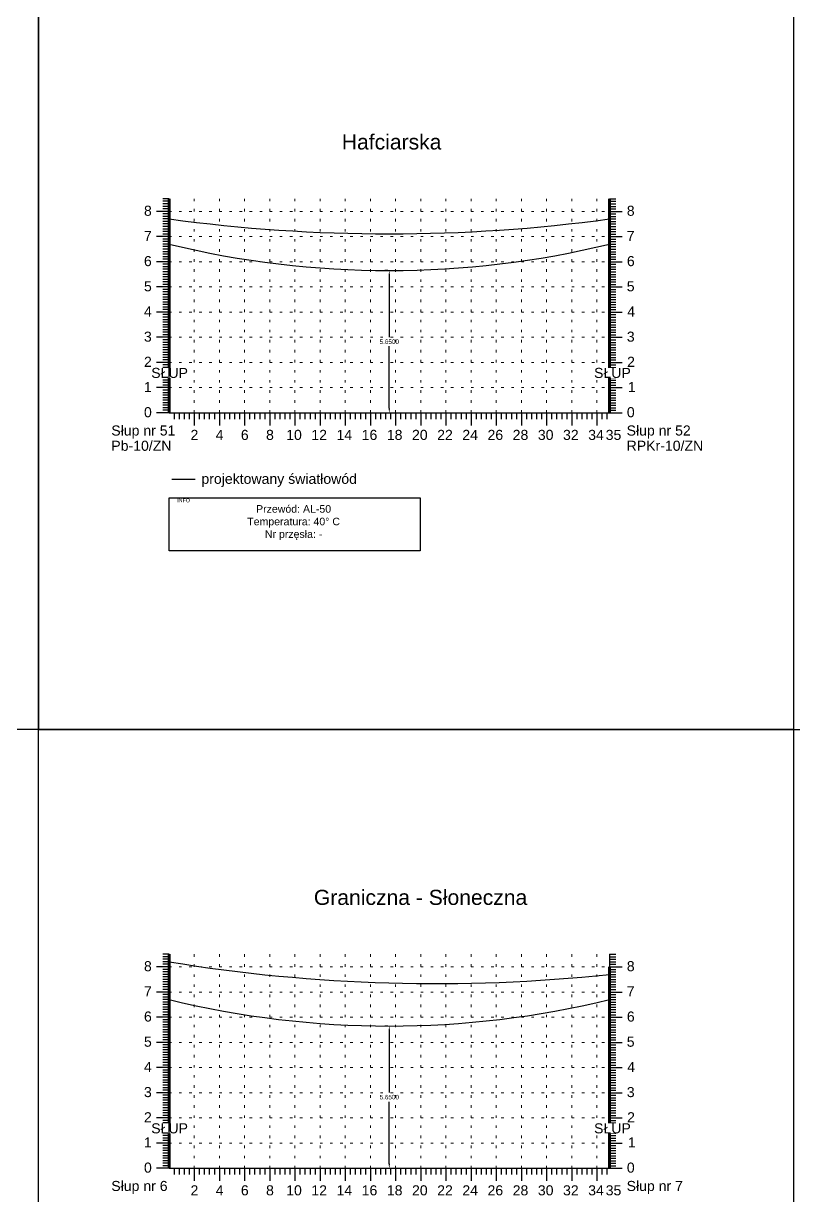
# Model space of a CAD drawing. Header units: metres. Extents: x -155 to 1812, y 681 to 886.
# Drawn here: x 713.94 to 744.54, y 722.02 to 768.57 of the extents above; entities that cross this region are included whole.
import ezdxf

# ---------------------------------------------------------------- set-up
doc = ezdxf.new("R2010")
doc.units = ezdxf.units.M
doc.header["$MEASUREMENT"] = 0
doc.linetypes.add('ACAD_ISO07W100', pattern=[3, 0, -3])
doc.layers.add('ramka', color=7, linetype='Continuous', plot=False)
doc.styles.get("Standard").update_dxf_attribs({"font": 'arial.ttf'})
doc.dimstyles.get("Standard").update_dxf_attribs({"dimtxt": 0.18, "dimasz": 0.18, "dimexe": 0.18, "dimexo": 0.0625, "dimgap": 0.09, "dimtad": 0, "dimtih": 1, "dimtoh": 1, "dimdec": 4, "dimzin": 0, "dimdsep": 46, "dimtxsty": 'Standard', "dimcen": 0.09, "dimadec": 0, "dimazin": 0, "dimtfac": 1, "dimtdec": 4, "dimtofl": 0, "dimtmove": 0, "dimatfit": 3, "dimfxl": 1, "dimtolj": 1, "dimtzin": 0, "dimarcsym": 0})

# ---------------------------------------------------------------- blocks, each defined once
blk = doc.blocks.new('*D338')
at = {"color": 0, "lineweight": -2}
for p, q in [((728.417, 758.751), (728.299, 758.751)), ((728.479, 758.571), (728.479, 756.108)), ((728.479, 753.281), (728.479, 755.744)), ((722.392, 753.101), (728.659, 753.101))]:
    blk.add_line(p, q, dxfattribs=at)
at = {"color": 0}
for points in [[(728.509, 758.571), (728.449, 758.571), (728.479, 758.751)], [(728.449, 753.281), (728.509, 753.281), (728.479, 753.101)]]:
    blk.add_solid(points, dxfattribs=at)
at = {"layer": 'Defpoints', "color": 0}
for p in [(728.479, 758.751), (722.329, 753.101), (728.479, 753.101)]:
    blk.add_point(p, dxfattribs=at)
at = {"color": 0, "lineweight": 25, "insert": (728.479, 755.926), "char_height": 0.18, "attachment_point": 5}
blk.add_mtext('\\A1;5.6500', dxfattribs=at)
blk = doc.blocks.new('*D281')
at = {"color": 0, "lineweight": -2}
for p, q in [((728.417, 728.751), (728.299, 728.751)), ((728.479, 728.571), (728.479, 726.108)), ((728.479, 723.281), (728.479, 725.744)), ((722.392, 723.101), (728.659, 723.101))]:
    blk.add_line(p, q, dxfattribs=at)
at = {"color": 0}
for points in [[(728.509, 728.571), (728.449, 728.571), (728.479, 728.751)], [(728.449, 723.281), (728.509, 723.281), (728.479, 723.101)]]:
    blk.add_solid(points, dxfattribs=at)
at = {"layer": 'Defpoints', "color": 0}
for p in [(728.479, 728.751), (722.329, 723.101), (728.479, 723.101)]:
    blk.add_point(p, dxfattribs=at)
at = {"color": 0, "lineweight": 25, "insert": (728.479, 725.926), "char_height": 0.18, "attachment_point": 5}
blk.add_mtext('\\A1;5.6500', dxfattribs=at)

msp = doc.modelspace()

# ---------------------------------------------------------------- linework, layer by layer
for p, q in [((719.72914, 761.6012), (719.47914, 761.6012)), ((719.72914, 761.6012), (719.72914, 753.1012)), ((737.22914, 761.6012), (737.22914, 753.1012)), ((737.22914, 761.6012), (737.47914, 761.6012)), ((719.72914, 761.1012), (719.22914, 761.1012)), ((719.72914, 761.1012), (719.22914, 761.1012)), ((719.72914, 761.5012), (719.47914, 761.5012)), ((719.72914, 761.4012), (719.47914, 761.4012)), ((719.72914, 761.3012), (719.47914, 761.3012)), ((719.72914, 761.2012), (719.47914, 761.2012)), ((737.22914, 761.5012), (737.47914, 761.5012)), ((737.22914, 761.4012), (737.47914, 761.4012)), ((737.22914, 761.3012), (737.47914, 761.3012)), ((737.22914, 761.2012), (737.47914, 761.2012)), ((737.22914, 761.1012), (737.72914, 761.1012)), ((737.22914, 761.1012), (737.72914, 761.1012)), ((719.72914, 761.0012), (719.47914, 761.0012)), ((719.72914, 760.9012), (719.47914, 760.9012)), ((719.72914, 760.8012), (719.47914, 760.8012)), ((719.72914, 760.7012), (719.47914, 760.7012)), ((719.72914, 760.6012), (719.47914, 760.6012)), ((737.22914, 761.0012), (737.47914, 761.0012)), ((737.22914, 760.9012), (737.47914, 760.9012)), ((737.22914, 760.8012), (737.47914, 760.8012)), ((737.22914, 760.7012), (737.47914, 760.7012)), ((737.22914, 760.6012), (737.47914, 760.6012)), ((719.72914, 760.5012), (719.47914, 760.5012)), ((719.72914, 760.4012), (719.47914, 760.4012)), ((719.72914, 760.3012), (719.47914, 760.3012)), ((719.72914, 760.2012), (719.47914, 760.2012)), ((737.22914, 760.5012), (737.47914, 760.5012)), ((737.22914, 760.4012), (737.47914, 760.4012)), ((737.22914, 760.3012), (737.47914, 760.3012)), ((737.22914, 760.2012), (737.47914, 760.2012)), ((719.72914, 760.1012), (719.22914, 760.1012)), ((719.72914, 760.1012), (719.22914, 760.1012)), ((719.72914, 760.0012), (719.47914, 760.0012)), ((719.72914, 759.9012), (719.47914, 759.9012)), ((719.72914, 759.8012), (719.47914, 759.8012)), ((719.72914, 759.7012), (719.47914, 759.7012)), ((737.22914, 760.1012), (737.72914, 760.1012)), ((737.22914, 760.1012), (737.72914, 760.1012)), ((737.22914, 760.0012), (737.47914, 760.0012)), ((737.22914, 759.9012), (737.47914, 759.9012)), ((737.22914, 759.8012), (737.47914, 759.8012)), ((737.22914, 759.7012), (737.47914, 759.7012)), ((719.72914, 759.6012), (719.47914, 759.6012)), ((719.72914, 759.5012), (719.47914, 759.5012)), ((719.72914, 759.4012), (719.47914, 759.4012)), ((719.72914, 759.3012), (719.47914, 759.3012)), ((719.72914, 759.2012), (719.47914, 759.2012)), ((737.22914, 759.6012), (737.47914, 759.6012)), ((737.22914, 759.5012), (737.47914, 759.5012)), ((737.22914, 759.4012), (737.47914, 759.4012)), ((737.22914, 759.3012), (737.47914, 759.3012)), ((737.22914, 759.2012), (737.47914, 759.2012)), ((719.72914, 759.1012), (719.22914, 759.1012)), ((719.72914, 759.1012), (719.22914, 759.1012)), ((719.72914, 759.0012), (719.47914, 759.0012)), ((719.72914, 758.9012), (719.47914, 758.9012)), ((719.72914, 758.8012), (719.47914, 758.8012)), ((737.22914, 759.1012), (737.72914, 759.1012)), ((737.22914, 759.1012), (737.72914, 759.1012)), ((737.22914, 759.0012), (737.47914, 759.0012)), ((737.22914, 758.9012), (737.47914, 758.9012)), ((737.22914, 758.8012), (737.47914, 758.8012)), ((719.72914, 758.7012), (719.47914, 758.7012)), ((719.72914, 758.6012), (719.47914, 758.6012)), ((719.72914, 758.5012), (719.47914, 758.5012)), ((719.72914, 758.4012), (719.47914, 758.4012)), ((719.72914, 758.3012), (719.47914, 758.3012)), ((737.22914, 758.7012), (737.47914, 758.7012)), ((737.22914, 758.6012), (737.47914, 758.6012)), ((737.22914, 758.5012), (737.47914, 758.5012)), ((737.22914, 758.4012), (737.47914, 758.4012)), ((737.22914, 758.3012), (737.47914, 758.3012)), ((719.72914, 758.1012), (719.22914, 758.1012)), ((719.72914, 758.1012), (719.22914, 758.1012)), ((719.72914, 758.2012), (719.47914, 758.2012)), ((719.72914, 758.0012), (719.47914, 758.0012)), ((719.72914, 757.9012), (719.47914, 757.9012)), ((719.72914, 757.8012), (719.47914, 757.8012)), ((737.22914, 758.2012), (737.47914, 758.2012)), ((737.22914, 758.1012), (737.72914, 758.1012)), ((737.22914, 758.1012), (737.72914, 758.1012)), ((737.22914, 758.0012), (737.47914, 758.0012)), ((737.22914, 757.9012), (737.47914, 757.9012)), ((737.22914, 757.8012), (737.47914, 757.8012)), ((719.72914, 757.7012), (719.47914, 757.7012)), ((719.72914, 757.6012), (719.47914, 757.6012)), ((719.72914, 757.5012), (719.47914, 757.5012)), ((719.72914, 757.4012), (719.47914, 757.4012)), ((737.22914, 757.7012), (737.47914, 757.7012)), ((737.22914, 757.6012), (737.47914, 757.6012)), ((737.22914, 757.5012), (737.47914, 757.5012)), ((737.22914, 757.4012), (737.47914, 757.4012)), ((719.72914, 757.1012), (719.22914, 757.1012)), ((719.72914, 757.1012), (719.22914, 757.1012)), ((719.72914, 757.3012), (719.47914, 757.3012)), ((719.72914, 757.2012), (719.47914, 757.2012)), ((719.72914, 757.0012), (719.47914, 757.0012)), ((719.72914, 756.9012), (719.47914, 756.9012)), ((737.22914, 757.3012), (737.47914, 757.3012)), ((737.22914, 757.2012), (737.47914, 757.2012)), ((737.22914, 757.1012), (737.72914, 757.1012)), ((737.22914, 757.1012), (737.72914, 757.1012)), ((737.22914, 757.0012), (737.47914, 757.0012)), ((737.22914, 756.9012), (737.47914, 756.9012)), ((719.72914, 756.8012), (719.47914, 756.8012)), ((719.72914, 756.7012), (719.47914, 756.7012)), ((719.72914, 756.6012), (719.47914, 756.6012)), ((719.72914, 756.5012), (719.47914, 756.5012)), ((719.72914, 756.4012), (719.47914, 756.4012)), ((737.22914, 756.8012), (737.47914, 756.8012)), ((737.22914, 756.7012), (737.47914, 756.7012)), ((737.22914, 756.6012), (737.47914, 756.6012)), ((737.22914, 756.5012), (737.47914, 756.5012)), ((737.22914, 756.4012), (737.47914, 756.4012)), ((719.72914, 756.1012), (719.22914, 756.1012)), ((719.72914, 756.1012), (719.22914, 756.1012)), ((719.72914, 756.3012), (719.47914, 756.3012)), ((719.72914, 756.2012), (719.47914, 756.2012)), ((719.72914, 756.0012), (719.47914, 756.0012)), ((737.22914, 756.3012), (737.47914, 756.3012)), ((737.22914, 756.2012), (737.47914, 756.2012)), ((737.22914, 756.1012), (737.72914, 756.1012)), ((737.22914, 756.1012), (737.72914, 756.1012)), ((737.22914, 756.0012), (737.47914, 756.0012)), ((719.72914, 755.9012), (719.47914, 755.9012)), ((719.72914, 755.8012), (719.47914, 755.8012)), ((719.72914, 755.7012), (719.47914, 755.7012)), ((719.72914, 755.6012), (719.47914, 755.6012)), ((719.72914, 755.5012), (719.47914, 755.5012)), ((737.22914, 755.9012), (737.47914, 755.9012)), ((737.22914, 755.8012), (737.47914, 755.8012)), ((737.22914, 755.7012), (737.47914, 755.7012)), ((737.22914, 755.6012), (737.47914, 755.6012)), ((737.22914, 755.5012), (737.47914, 755.5012)), ((719.72914, 755.1012), (719.22914, 755.1012)), ((719.72914, 755.1012), (719.22914, 755.1012)), ((719.72914, 755.4012), (719.47914, 755.4012)), ((719.72914, 755.3012), (719.47914, 755.3012)), ((719.72914, 755.2012), (719.47914, 755.2012)), ((719.72914, 755.0012), (719.47914, 755.0012)), ((737.22914, 755.4012), (737.47914, 755.4012)), ((737.22914, 755.3012), (737.47914, 755.3012)), ((737.22914, 755.2012), (737.47914, 755.2012)), ((737.22914, 755.1012), (737.72914, 755.1012)), ((737.22914, 755.1012), (737.72914, 755.1012)), ((737.22914, 755.0012), (737.47914, 755.0012)), ((719.72914, 754.9012), (719.47914, 754.9012)), ((719.72914, 754.8012), (719.47914, 754.8012)), ((719.72914, 754.7012), (719.47914, 754.7012)), ((719.72914, 754.6012), (719.47914, 754.6012)), ((737.22914, 754.9012), (737.47914, 754.9012)), ((737.22914, 754.8012), (737.47914, 754.8012)), ((737.22914, 754.7012), (737.47914, 754.7012)), ((737.22914, 754.6012), (737.47914, 754.6012)), ((719.72914, 754.1012), (719.22914, 754.1012)), ((719.72914, 754.1012), (719.22914, 754.1012)), ((719.72914, 754.5012), (719.47914, 754.5012)), ((719.72914, 754.4012), (719.47914, 754.4012)), ((719.72914, 754.3012), (719.47914, 754.3012)), ((719.72914, 754.2012), (719.47914, 754.2012)), ((737.22914, 754.5012), (737.47914, 754.5012)), ((737.22914, 754.4012), (737.47914, 754.4012)), ((737.22914, 754.3012), (737.47914, 754.3012)), ((737.22914, 754.2012), (737.47914, 754.2012)), ((737.22914, 754.1012), (737.72914, 754.1012)), ((737.22914, 754.1012), (737.72914, 754.1012)), ((719.72914, 754.0012), (719.47914, 754.0012)), ((719.72914, 753.9012), (719.47914, 753.9012)), ((719.72914, 753.8012), (719.47914, 753.8012)), ((719.72914, 753.7012), (719.47914, 753.7012)), ((737.22914, 754.0012), (737.47914, 754.0012)), ((737.22914, 753.9012), (737.47914, 753.9012)), ((737.22914, 753.8012), (737.47914, 753.8012)), ((737.22914, 753.7012), (737.47914, 753.7012)), ((719.72914, 753.6012), (719.47914, 753.6012)), ((719.72914, 753.5012), (719.47914, 753.5012)), ((719.72914, 753.4012), (719.47914, 753.4012)), ((719.72914, 753.3012), (719.47914, 753.3012)), ((719.72914, 753.2012), (719.47914, 753.2012)), ((737.22914, 753.6012), (737.47914, 753.6012)), ((737.22914, 753.5012), (737.47914, 753.5012)), ((737.22914, 753.4012), (737.47914, 753.4012)), ((737.22914, 753.3012), (737.47914, 753.3012)), ((737.22914, 753.2012), (737.47914, 753.2012)), ((719.72914, 753.1012), (719.22914, 753.1012)), ((719.72914, 753.1012), (719.47914, 753.1012)), ((719.72914, 753.1012), (737.72914, 753.1012)), ((719.92914, 753.1012), (719.92914, 752.8512)), ((720.12914, 753.1012), (720.12914, 752.8512)), ((720.32914, 753.1012), (720.32914, 752.8512)), ((720.52914, 753.1012), (720.52914, 752.8512)), ((720.72914, 753.1012), (720.72914, 752.6012)), ((720.92914, 753.1012), (720.92914, 752.8512)), ((721.12914, 753.1012), (721.12914, 752.8512)), ((721.32914, 753.1012), (721.32914, 752.8512)), ((721.52914, 753.1012), (721.52914, 752.8512)), ((721.72914, 753.1012), (721.72914, 752.6012)), ((721.92914, 753.1012), (721.92914, 752.8512)), ((722.12914, 753.1012), (722.12914, 752.8512)), ((722.32914, 753.1012), (722.32914, 752.8512)), ((722.52914, 753.1012), (722.52914, 752.8512)), ((722.72914, 753.1012), (722.72914, 752.6012)), ((722.92914, 753.1012), (722.92914, 752.8512)), ((723.12914, 753.1012), (723.12914, 752.8512)), ((723.32914, 753.1012), (723.32914, 752.8512)), ((723.52914, 753.1012), (723.52914, 752.8512)), ((723.72914, 753.1012), (723.72914, 752.6012)), ((723.92914, 753.1012), (723.92914, 752.8512)), ((724.12914, 753.1012), (724.12914, 752.8512)), ((724.32914, 753.1012), (724.32914, 752.8512)), ((724.52914, 753.1012), (724.52914, 752.8512)), ((724.72914, 753.1012), (724.72914, 752.6012)), ((724.92914, 753.1012), (724.92914, 752.8512)), ((725.12914, 753.1012), (725.12914, 752.8512)), ((725.32914, 753.1012), (725.32914, 752.8512)), ((725.52914, 753.1012), (725.52914, 752.8512)), ((725.72914, 753.1012), (725.72914, 752.6012)), ((725.92914, 753.1012), (725.92914, 752.8512)), ((726.12914, 753.1012), (726.12914, 752.8512)), ((726.32914, 753.1012), (726.32914, 752.8512)), ((726.52914, 753.1012), (726.52914, 752.8512)), ((726.72914, 753.1012), (726.72914, 752.6012)), ((726.92914, 753.1012), (726.92914, 752.8512)), ((727.12914, 753.1012), (727.12914, 752.8512)), ((727.32914, 753.1012), (727.32914, 752.8512)), ((727.52914, 753.1012), (727.52914, 752.8512)), ((727.72914, 753.1012), (727.72914, 752.6012)), ((727.92914, 753.1012), (727.92914, 752.8512)), ((728.12914, 753.1012), (728.12914, 752.8512)), ((728.32914, 753.1012), (728.32914, 752.8512)), ((728.52914, 753.1012), (728.52914, 752.8512)), ((728.72914, 753.1012), (728.72914, 752.6012)), ((728.92914, 753.1012), (728.92914, 752.8512)), ((729.12914, 753.1012), (729.12914, 752.8512)), ((729.32914, 753.1012), (729.32914, 752.8512)), ((729.52914, 753.1012), (729.52914, 752.8512)), ((729.72914, 753.1012), (729.72914, 752.6012)), ((729.92914, 753.1012), (729.92914, 752.8512)), ((730.12914, 753.1012), (730.12914, 752.8512)), ((730.32914, 753.1012), (730.32914, 752.8512)), ((730.52914, 753.1012), (730.52914, 752.8512)), ((730.72914, 753.1012), (730.72914, 752.6012)), ((730.92914, 753.1012), (730.92914, 752.8512)), ((731.12914, 753.1012), (731.12914, 752.8512)), ((731.32914, 753.1012), (731.32914, 752.8512)), ((731.52914, 753.1012), (731.52914, 752.8512)), ((731.72914, 753.1012), (731.72914, 752.6012)), ((731.92914, 753.1012), (731.92914, 752.8512)), ((732.12914, 753.1012), (732.12914, 752.8512)), ((732.32914, 753.1012), (732.32914, 752.8512)), ((732.52914, 753.1012), (732.52914, 752.8512)), ((732.72914, 753.1012), (732.72914, 752.6012)), ((732.92914, 753.1012), (732.92914, 752.8512)), ((733.12914, 753.1012), (733.12914, 752.8512)), ((733.32914, 753.1012), (733.32914, 752.8512)), ((733.52914, 753.1012), (733.52914, 752.8512)), ((733.72914, 753.1012), (733.72914, 752.6012)), ((733.92914, 753.1012), (733.92914, 752.8512)), ((734.12914, 753.1012), (734.12914, 752.8512)), ((734.32914, 753.1012), (734.32914, 752.8512)), ((734.52914, 753.1012), (734.52914, 752.8512)), ((734.72914, 753.1012), (734.72914, 752.6012)), ((734.92914, 753.1012), (734.92914, 752.8512)), ((735.12914, 753.1012), (735.12914, 752.8512)), ((735.32914, 753.1012), (735.32914, 752.8512)), ((735.52914, 753.1012), (735.52914, 752.8512)), ((735.72914, 753.1012), (735.72914, 752.6012)), ((735.92914, 753.1012), (735.92914, 752.8512)), ((736.12914, 753.1012), (736.12914, 752.8512)), ((736.32914, 753.1012), (736.32914, 752.8512)), ((736.52914, 753.1012), (736.52914, 752.8512)), ((736.72914, 753.1012), (736.72914, 752.6012)), ((736.92914, 753.1012), (736.92914, 752.8512)), ((737.12914, 753.1012), (737.12914, 752.8512)), ((737.22914, 753.1012), (737.72914, 753.1012)), ((737.22914, 753.1012), (737.47914, 753.1012)), ((719.72914, 731.6012), (719.47914, 731.6012)), ((719.72914, 731.5012), (719.47914, 731.5012)), ((719.72914, 731.4012), (719.47914, 731.4012)), ((719.72914, 731.3012), (719.47914, 731.3012)), ((719.72914, 731.6012), (719.72914, 723.1012)), ((737.22914, 731.6012), (737.22914, 723.1012)), ((737.22914, 731.6012), (737.47914, 731.6012)), ((737.22914, 731.5012), (737.47914, 731.5012)), ((737.22914, 731.4012), (737.47914, 731.4012)), ((737.22914, 731.3012), (737.47914, 731.3012)), ((719.72914, 731.1012), (719.22914, 731.1012)), ((719.72914, 731.1012), (719.22914, 731.1012)), ((719.72914, 731.2012), (719.47914, 731.2012)), ((719.72914, 731.0012), (719.47914, 731.0012)), ((719.72914, 730.9012), (719.47914, 730.9012)), ((719.72914, 730.8012), (719.47914, 730.8012)), ((737.22914, 731.2012), (737.47914, 731.2012)), ((737.22914, 731.1012), (737.72914, 731.1012)), ((737.22914, 731.1012), (737.72914, 731.1012)), ((737.22914, 731.0012), (737.47914, 731.0012)), ((737.22914, 730.9012), (737.47914, 730.9012)), ((737.22914, 730.8012), (737.47914, 730.8012)), ((719.72914, 730.7012), (719.47914, 730.7012)), ((719.72914, 730.6012), (719.47914, 730.6012)), ((719.72914, 730.5012), (719.47914, 730.5012)), ((719.72914, 730.4012), (719.47914, 730.4012)), ((737.22914, 730.7012), (737.47914, 730.7012)), ((737.22914, 730.6012), (737.47914, 730.6012)), ((737.22914, 730.5012), (737.47914, 730.5012)), ((737.22914, 730.4012), (737.47914, 730.4012)), ((719.72914, 730.1012), (719.22914, 730.1012)), ((719.72914, 730.1012), (719.22914, 730.1012)), ((719.72914, 730.3012), (719.47914, 730.3012)), ((719.72914, 730.2012), (719.47914, 730.2012)), ((719.72914, 730.0012), (719.47914, 730.0012)), ((719.72914, 729.9012), (719.47914, 729.9012)), ((737.22914, 730.3012), (737.47914, 730.3012)), ((737.22914, 730.2012), (737.47914, 730.2012)), ((737.22914, 730.1012), (737.72914, 730.1012)), ((737.22914, 730.1012), (737.72914, 730.1012)), ((737.22914, 730.0012), (737.47914, 730.0012)), ((737.22914, 729.9012), (737.47914, 729.9012)), ((719.72914, 729.8012), (719.47914, 729.8012)), ((719.72914, 729.7012), (719.47914, 729.7012)), ((719.72914, 729.6012), (719.47914, 729.6012)), ((719.72914, 729.5012), (719.47914, 729.5012)), ((719.72914, 729.4012), (719.47914, 729.4012)), ((737.22914, 729.8012), (737.47914, 729.8012)), ((737.22914, 729.7012), (737.47914, 729.7012)), ((737.22914, 729.6012), (737.47914, 729.6012)), ((737.22914, 729.5012), (737.47914, 729.5012)), ((737.22914, 729.4012), (737.47914, 729.4012)), ((719.72914, 729.1012), (719.22914, 729.1012)), ((719.72914, 729.1012), (719.22914, 729.1012)), ((719.72914, 729.3012), (719.47914, 729.3012)), ((719.72914, 729.2012), (719.47914, 729.2012)), ((719.72914, 729.0012), (719.47914, 729.0012)), ((737.22914, 729.3012), (737.47914, 729.3012)), ((737.22914, 729.2012), (737.47914, 729.2012)), ((737.22914, 729.1012), (737.72914, 729.1012)), ((737.22914, 729.1012), (737.72914, 729.1012)), ((737.22914, 729.0012), (737.47914, 729.0012)), ((719.72914, 728.9012), (719.47914, 728.9012)), ((719.72914, 728.8012), (719.47914, 728.8012)), ((719.72914, 728.7012), (719.47914, 728.7012)), ((719.72914, 728.6012), (719.47914, 728.6012)), ((719.72914, 728.5012), (719.47914, 728.5012)), ((737.22914, 728.9012), (737.47914, 728.9012)), ((737.22914, 728.8012), (737.47914, 728.8012)), ((737.22914, 728.7012), (737.47914, 728.7012)), ((737.22914, 728.6012), (737.47914, 728.6012)), ((737.22914, 728.5012), (737.47914, 728.5012)), ((719.72914, 728.1012), (719.22914, 728.1012)), ((719.72914, 728.1012), (719.22914, 728.1012)), ((719.72914, 728.4012), (719.47914, 728.4012)), ((719.72914, 728.3012), (719.47914, 728.3012)), ((719.72914, 728.2012), (719.47914, 728.2012)), ((737.22914, 728.4012), (737.47914, 728.4012)), ((737.22914, 728.3012), (737.47914, 728.3012)), ((737.22914, 728.2012), (737.47914, 728.2012)), ((737.22914, 728.1012), (737.72914, 728.1012)), ((737.22914, 728.1012), (737.72914, 728.1012)), ((719.72914, 728.0012), (719.47914, 728.0012)), ((719.72914, 727.9012), (719.47914, 727.9012)), ((719.72914, 727.8012), (719.47914, 727.8012)), ((719.72914, 727.7012), (719.47914, 727.7012)), ((719.72914, 727.6012), (719.47914, 727.6012)), ((737.22914, 728.0012), (737.47914, 728.0012)), ((737.22914, 727.9012), (737.47914, 727.9012)), ((737.22914, 727.8012), (737.47914, 727.8012)), ((737.22914, 727.7012), (737.47914, 727.7012)), ((737.22914, 727.6012), (737.47914, 727.6012)), ((719.72914, 727.1012), (719.22914, 727.1012)), ((719.72914, 727.1012), (719.22914, 727.1012)), ((719.72914, 727.5012), (719.47914, 727.5012)), ((719.72914, 727.4012), (719.47914, 727.4012)), ((719.72914, 727.3012), (719.47914, 727.3012)), ((719.72914, 727.2012), (719.47914, 727.2012)), ((737.22914, 727.5012), (737.47914, 727.5012)), ((737.22914, 727.4012), (737.47914, 727.4012)), ((737.22914, 727.3012), (737.47914, 727.3012)), ((737.22914, 727.2012), (737.47914, 727.2012)), ((737.22914, 727.1012), (737.72914, 727.1012)), ((737.22914, 727.1012), (737.72914, 727.1012)), ((719.72914, 727.0012), (719.47914, 727.0012)), ((719.72914, 726.9012), (719.47914, 726.9012)), ((719.72914, 726.8012), (719.47914, 726.8012)), ((719.72914, 726.7012), (719.47914, 726.7012)), ((737.22914, 727.0012), (737.47914, 727.0012)), ((737.22914, 726.9012), (737.47914, 726.9012)), ((737.22914, 726.8012), (737.47914, 726.8012)), ((737.22914, 726.7012), (737.47914, 726.7012)), ((719.72914, 726.6012), (719.47914, 726.6012)), ((719.72914, 726.5012), (719.47914, 726.5012)), ((719.72914, 726.4012), (719.47914, 726.4012)), ((719.72914, 726.3012), (719.47914, 726.3012)), ((719.72914, 726.2012), (719.47914, 726.2012)), ((737.22914, 726.6012), (737.47914, 726.6012)), ((737.22914, 726.5012), (737.47914, 726.5012)), ((737.22914, 726.4012), (737.47914, 726.4012)), ((737.22914, 726.3012), (737.47914, 726.3012)), ((737.22914, 726.2012), (737.47914, 726.2012)), ((719.72914, 726.1012), (719.22914, 726.1012)), ((719.72914, 726.1012), (719.22914, 726.1012)), ((719.72914, 726.0012), (719.47914, 726.0012)), ((719.72914, 725.9012), (719.47914, 725.9012)), ((719.72914, 725.8012), (719.47914, 725.8012)), ((719.72914, 725.7012), (719.47914, 725.7012)), ((737.22914, 726.1012), (737.72914, 726.1012)), ((737.22914, 726.1012), (737.72914, 726.1012)), ((737.22914, 726.0012), (737.47914, 726.0012)), ((737.22914, 725.9012), (737.47914, 725.9012)), ((737.22914, 725.8012), (737.47914, 725.8012)), ((737.22914, 725.7012), (737.47914, 725.7012)), ((719.72914, 725.6012), (719.47914, 725.6012)), ((719.72914, 725.5012), (719.47914, 725.5012)), ((719.72914, 725.4012), (719.47914, 725.4012)), ((719.72914, 725.3012), (719.47914, 725.3012)), ((737.22914, 725.6012), (737.47914, 725.6012)), ((737.22914, 725.5012), (737.47914, 725.5012)), ((737.22914, 725.4012), (737.47914, 725.4012)), ((737.22914, 725.3012), (737.47914, 725.3012)), ((719.72914, 725.1012), (719.22914, 725.1012)), ((719.72914, 725.1012), (719.22914, 725.1012)), ((719.72914, 725.2012), (719.47914, 725.2012)), ((719.72914, 725.0012), (719.47914, 725.0012)), ((719.72914, 724.9012), (719.47914, 724.9012)), ((719.72914, 724.8012), (719.47914, 724.8012)), ((737.22914, 725.2012), (737.47914, 725.2012)), ((737.22914, 725.1012), (737.72914, 725.1012)), ((737.22914, 725.1012), (737.72914, 725.1012)), ((737.22914, 725.0012), (737.47914, 725.0012)), ((737.22914, 724.9012), (737.47914, 724.9012)), ((737.22914, 724.8012), (737.47914, 724.8012)), ((719.72914, 724.7012), (719.47914, 724.7012)), ((719.72914, 724.6012), (719.47914, 724.6012)), ((719.72914, 724.5012), (719.47914, 724.5012)), ((719.72914, 724.4012), (719.47914, 724.4012)), ((719.72914, 724.3012), (719.47914, 724.3012)), ((737.22914, 724.7012), (737.47914, 724.7012)), ((737.22914, 724.6012), (737.47914, 724.6012)), ((737.22914, 724.5012), (737.47914, 724.5012)), ((737.22914, 724.4012), (737.47914, 724.4012)), ((737.22914, 724.3012), (737.47914, 724.3012)), ((719.72914, 724.1012), (719.22914, 724.1012)), ((719.72914, 724.1012), (719.22914, 724.1012)), ((719.72914, 724.2012), (719.47914, 724.2012)), ((719.72914, 724.0012), (719.47914, 724.0012)), ((719.72914, 723.9012), (719.47914, 723.9012)), ((737.22914, 724.2012), (737.47914, 724.2012)), ((737.22914, 724.1012), (737.72914, 724.1012)), ((737.22914, 724.1012), (737.72914, 724.1012)), ((737.22914, 724.0012), (737.47914, 724.0012)), ((737.22914, 723.9012), (737.47914, 723.9012)), ((719.72914, 723.8012), (719.47914, 723.8012)), ((719.72914, 723.7012), (719.47914, 723.7012)), ((719.72914, 723.6012), (719.47914, 723.6012)), ((719.72914, 723.5012), (719.47914, 723.5012)), ((719.72914, 723.4012), (719.47914, 723.4012)), ((737.22914, 723.8012), (737.47914, 723.8012)), ((737.22914, 723.7012), (737.47914, 723.7012)), ((737.22914, 723.6012), (737.47914, 723.6012)), ((737.22914, 723.5012), (737.47914, 723.5012)), ((737.22914, 723.4012), (737.47914, 723.4012)), ((719.72914, 723.1012), (719.22914, 723.1012)), ((719.72914, 723.3012), (719.47914, 723.3012)), ((719.72914, 723.2012), (719.47914, 723.2012)), ((719.72914, 723.1012), (719.47914, 723.1012)), ((719.72914, 723.1012), (737.72914, 723.1012)), ((719.92914, 723.1012), (719.92914, 722.8512)), ((720.12914, 723.1012), (720.12914, 722.8512)), ((720.32914, 723.1012), (720.32914, 722.8512)), ((720.52914, 723.1012), (720.52914, 722.8512)), ((720.72914, 723.1012), (720.72914, 722.6012)), ((720.92914, 723.1012), (720.92914, 722.8512)), ((721.12914, 723.1012), (721.12914, 722.8512)), ((721.32914, 723.1012), (721.32914, 722.8512)), ((721.52914, 723.1012), (721.52914, 722.8512)), ((721.72914, 723.1012), (721.72914, 722.6012)), ((721.92914, 723.1012), (721.92914, 722.8512)), ((722.12914, 723.1012), (722.12914, 722.8512)), ((722.32914, 723.1012), (722.32914, 722.8512)), ((722.52914, 723.1012), (722.52914, 722.8512)), ((722.72914, 723.1012), (722.72914, 722.6012)), ((722.92914, 723.1012), (722.92914, 722.8512)), ((723.12914, 723.1012), (723.12914, 722.8512)), ((723.32914, 723.1012), (723.32914, 722.8512)), ((723.52914, 723.1012), (723.52914, 722.8512)), ((723.72914, 723.1012), (723.72914, 722.6012)), ((723.92914, 723.1012), (723.92914, 722.8512)), ((724.12914, 723.1012), (724.12914, 722.8512)), ((724.32914, 723.1012), (724.32914, 722.8512)), ((724.52914, 723.1012), (724.52914, 722.8512)), ((724.72914, 723.1012), (724.72914, 722.6012)), ((724.92914, 723.1012), (724.92914, 722.8512)), ((725.12914, 723.1012), (725.12914, 722.8512)), ((725.32914, 723.1012), (725.32914, 722.8512)), ((725.52914, 723.1012), (725.52914, 722.8512)), ((725.72914, 723.1012), (725.72914, 722.6012)), ((725.92914, 723.1012), (725.92914, 722.8512)), ((726.12914, 723.1012), (726.12914, 722.8512)), ((726.32914, 723.1012), (726.32914, 722.8512)), ((726.52914, 723.1012), (726.52914, 722.8512)), ((726.72914, 723.1012), (726.72914, 722.6012)), ((726.92914, 723.1012), (726.92914, 722.8512)), ((727.12914, 723.1012), (727.12914, 722.8512)), ((727.32914, 723.1012), (727.32914, 722.8512)), ((727.52914, 723.1012), (727.52914, 722.8512)), ((727.72914, 723.1012), (727.72914, 722.6012)), ((727.92914, 723.1012), (727.92914, 722.8512)), ((728.12914, 723.1012), (728.12914, 722.8512)), ((728.32914, 723.1012), (728.32914, 722.8512)), ((728.52914, 723.1012), (728.52914, 722.8512)), ((728.72914, 723.1012), (728.72914, 722.6012)), ((728.92914, 723.1012), (728.92914, 722.8512)), ((729.12914, 723.1012), (729.12914, 722.8512)), ((729.32914, 723.1012), (729.32914, 722.8512)), ((729.52914, 723.1012), (729.52914, 722.8512)), ((729.72914, 723.1012), (729.72914, 722.6012)), ((729.92914, 723.1012), (729.92914, 722.8512)), ((730.12914, 723.1012), (730.12914, 722.8512)), ((730.32914, 723.1012), (730.32914, 722.8512)), ((730.52914, 723.1012), (730.52914, 722.8512)), ((730.72914, 723.1012), (730.72914, 722.6012)), ((730.92914, 723.1012), (730.92914, 722.8512)), ((731.12914, 723.1012), (731.12914, 722.8512)), ((731.32914, 723.1012), (731.32914, 722.8512)), ((731.52914, 723.1012), (731.52914, 722.8512)), ((731.72914, 723.1012), (731.72914, 722.6012)), ((731.92914, 723.1012), (731.92914, 722.8512)), ((732.12914, 723.1012), (732.12914, 722.8512)), ((732.32914, 723.1012), (732.32914, 722.8512)), ((732.52914, 723.1012), (732.52914, 722.8512)), ((732.72914, 723.1012), (732.72914, 722.6012)), ((732.92914, 723.1012), (732.92914, 722.8512)), ((733.12914, 723.1012), (733.12914, 722.8512)), ((733.32914, 723.1012), (733.32914, 722.8512)), ((733.52914, 723.1012), (733.52914, 722.8512)), ((733.72914, 723.1012), (733.72914, 722.6012)), ((733.92914, 723.1012), (733.92914, 722.8512)), ((734.12914, 723.1012), (734.12914, 722.8512)), ((734.32914, 723.1012), (734.32914, 722.8512)), ((734.52914, 723.1012), (734.52914, 722.8512)), ((734.72914, 723.1012), (734.72914, 722.6012)), ((734.92914, 723.1012), (734.92914, 722.8512)), ((735.12914, 723.1012), (735.12914, 722.8512)), ((735.32914, 723.1012), (735.32914, 722.8512)), ((735.52914, 723.1012), (735.52914, 722.8512)), ((735.72914, 723.1012), (735.72914, 722.6012)), ((735.92914, 723.1012), (735.92914, 722.8512)), ((736.12914, 723.1012), (736.12914, 722.8512)), ((736.32914, 723.1012), (736.32914, 722.8512)), ((736.52914, 723.1012), (736.52914, 722.8512)), ((736.72914, 723.1012), (736.72914, 722.6012)), ((736.92914, 723.1012), (736.92914, 722.8512)), ((737.12914, 723.1012), (737.12914, 722.8512)), ((737.22914, 723.3012), (737.47914, 723.3012)), ((737.22914, 723.2012), (737.47914, 723.2012)), ((737.22914, 723.1012), (737.72914, 723.1012)), ((737.22914, 723.1012), (737.47914, 723.1012))]:
    msp.add_line(p, q)
at = {"lineweight": 100}
for p, q in [((719.72914, 761.6012), (719.72914, 753.1012)), ((737.22914, 761.6012), (737.22914, 753.1012)), ((719.72914, 731.6012), (719.72914, 723.1012)), ((737.22914, 731.1012), (737.22914, 723.1012))]:
    msp.add_line(p, q, dxfattribs=at)
at = {"linetype": 'ACAD_ISO07W100', "lineweight": 15, "ltscale": 0.1}
for p, q in [((720.72914, 753.1012), (720.72914, 761.6012)), ((721.72914, 753.1012), (721.72914, 761.6012)), ((722.72914, 753.1012), (722.72914, 761.6012)), ((723.72914, 753.1012), (723.72914, 761.6012)), ((724.72914, 753.1012), (724.72914, 761.6012)), ((725.72914, 753.1012), (725.72914, 761.6012)), ((726.72914, 753.1012), (726.72914, 761.6012)), ((727.72914, 753.1012), (727.72914, 761.6012)), ((728.72914, 753.1012), (728.72914, 761.6012)), ((729.72914, 753.1012), (729.72914, 761.6012)), ((730.72914, 753.1012), (730.72914, 761.6012)), ((731.72914, 753.1012), (731.72914, 761.6012)), ((732.72914, 753.1012), (732.72914, 761.6012)), ((733.72914, 753.1012), (733.72914, 761.6012)), ((734.72914, 753.1012), (734.72914, 761.6012)), ((735.72914, 753.1012), (735.72914, 761.6012)), ((736.72914, 753.1012), (736.72914, 761.6012)), ((737.22914, 753.1012), (737.22914, 761.6012)), ((737.22914, 753.1012), (737.22914, 761.6012)), ((719.72914, 761.1012), (737.72914, 761.1012)), ((719.72914, 760.1012), (737.72914, 760.1012)), ((719.72914, 759.1012), (737.72914, 759.1012)), ((719.72914, 758.1012), (737.72914, 758.1012)), ((719.72914, 757.1012), (737.72914, 757.1012)), ((719.72914, 756.1012), (737.72914, 756.1012)), ((719.72914, 755.1012), (737.72914, 755.1012)), ((719.72914, 754.1012), (737.72914, 754.1012)), ((720.72914, 723.1012), (720.72914, 731.6012)), ((721.72914, 723.1012), (721.72914, 731.6012)), ((722.72914, 723.1012), (722.72914, 731.6012)), ((723.72914, 723.1012), (723.72914, 731.6012)), ((724.72914, 723.1012), (724.72914, 731.6012)), ((725.72914, 723.1012), (725.72914, 731.6012)), ((726.72914, 723.1012), (726.72914, 731.6012)), ((727.72914, 723.1012), (727.72914, 731.6012)), ((728.72914, 723.1012), (728.72914, 731.6012)), ((729.72914, 723.1012), (729.72914, 731.6012)), ((730.72914, 723.1012), (730.72914, 731.6012)), ((731.72914, 723.1012), (731.72914, 731.6012)), ((732.72914, 723.1012), (732.72914, 731.6012)), ((733.72914, 723.1012), (733.72914, 731.6012)), ((734.72914, 723.1012), (734.72914, 731.6012)), ((735.72914, 723.1012), (735.72914, 731.6012)), ((736.72914, 723.1012), (736.72914, 731.6012)), ((737.22914, 723.1012), (737.22914, 731.6012)), ((737.22914, 723.1012), (737.22914, 731.6012)), ((719.72914, 731.1012), (737.72914, 731.1012)), ((719.72914, 730.1012), (737.72914, 730.1012)), ((719.72914, 729.1012), (737.72914, 729.1012)), ((719.72914, 728.1012), (737.72914, 728.1012)), ((719.72914, 727.1012), (737.72914, 727.1012)), ((719.72914, 726.1012), (737.72914, 726.1012)), ((719.72914, 725.1012), (737.72914, 725.1012)), ((719.72914, 724.1012), (737.72914, 724.1012))]:
    msp.add_line(p, q, dxfattribs=at)
at = {"color": 3, "lineweight": 25}
msp.add_line((719.83469, 750.47098), (720.76528, 750.47098), dxfattribs=at)
at = {"lineweight": 25}
for p, q in [((719.72914, 749.73049), (729.70002, 749.73049)), ((719.72914, 747.62736), (719.72914, 749.73049)), ((729.70002, 749.73049), (729.70002, 747.62736)), ((729.70002, 747.62736), (719.72914, 747.62736))]:
    msp.add_line(p, q, dxfattribs=at)
for points in [[(684.54271, 770.52182), (714.54271, 770.52182), (714.54271, 740.52182), (684.54271, 740.52182), (684.54271, 770.52182)], [(684.54271, 770.52182), (714.54271, 770.52182), (714.54271, 740.52182), (684.54271, 740.52182), (684.54271, 770.52182)], [(774.54271, 770.52182), (744.54271, 770.52182), (744.54271, 740.52182), (774.54271, 740.52182), (774.54271, 770.52182)], [(736.72914, 753.1012), (737.72914, 753.1012)], [(714.54271, 740.52182), (744.54271, 740.52182), (744.54271, 710.52182), (714.54271, 710.52182), (714.54271, 740.52182)], [(736.72914, 723.1012), (737.72914, 723.1012)]]:
    msp.add_lwpolyline(points, dxfattribs=at)
at = {"lineweight": 30}
for centre, radius, start, end in [((728.47914, 825.38968), 65.17847, 262.2849332, 277.7150668), ((730.32604, 795.69264), 65.25758, 260.6546017, 276.0722442)]:
    msp.add_arc(centre, radius, start, end, dxfattribs=at)
at = {"color": 3, "lineweight": 30}
for centre in [(728.47914, 795.73454), (728.47914, 765.73454)]:
    msp.add_arc(centre, 36.98333, 256.314453, 283.685547, dxfattribs=at)
at = {"layer": 'ramka'}
for p, q in [((719.72914, 753.1012), (728.47914, 753.1012)), ((719.72914, 753.1012), (728.47914, 753.1012)), ((719.72914, 753.1012), (728.47914, 753.1012)), ((719.72914, 753.1012), (728.47914, 753.1012)), ((727.72914, 753.1012), (728.72914, 753.1012)), ((728.47914, 753.1012), (737.22914, 753.1012)), ((719.72914, 723.1012), (728.47914, 723.1012)), ((719.72914, 723.1012), (728.47914, 723.1012)), ((719.72914, 723.1012), (728.47914, 723.1012)), ((719.72914, 723.1012), (728.47914, 723.1012)), ((727.72914, 723.1012), (728.72914, 723.1012)), ((728.47914, 723.1012), (737.22914, 723.1012))]:
    msp.add_line(p, q, dxfattribs=at)

# ---------------------------------------------------------------- texts
for s, p in [('8', (718.73188, 760.92711)), ('8', (737.91753, 760.92711)), ('7', (718.73188, 759.92711)), ('7', (737.91453, 759.92711)), ('6', (718.73188, 758.92711)), ('6', (737.92026, 758.92711)), ('5', (718.73188, 757.92711)), ('5', (737.9148, 757.92711)), ('4', (718.73188, 756.92711)), ('4', (737.93554, 756.92711)), ('3', (718.73188, 755.92711)), ('3', (737.91753, 755.92711)), ('2', (718.73188, 754.92711)), ('2', (737.92872, 754.92711)), ('1', (718.73188, 753.92711)), ('1', (737.95737, 753.92711)), ('0', (718.73188, 752.92711)), ('0', (737.91917, 752.92711)), ('Słup nr 51', (717.43389, 752.19929)), ('2', (720.58233, 752.02553)), ('4', (721.58233, 752.02553)), ('6', (722.58233, 752.02553)), ('8', (723.58233, 752.02553)), ('10', (724.38233, 752.02553)), ('12', (725.38233, 752.02553)), ('14', (726.38233, 752.02553)), ('16', (727.38233, 752.02553)), ('18', (728.38233, 752.02553)), ('20', (729.38233, 752.02553)), ('22', (730.38233, 752.02553)), ('24', (731.38233, 752.02553)), ('26', (732.38233, 752.02553)), ('28', (733.38233, 752.02553)), ('30', (734.38233, 752.02553)), ('32', (735.38233, 752.02553)), ('34', (736.38233, 752.02553)), ('35', (737.0782, 752.02553)), ('Słup nr 52', (737.90954, 752.19929)), ('Pb-10/ZN', (717.43389, 751.5944)), ('RPKr-10/ZN', (737.90954, 751.5944)), ('projektowany światłowód', (721.01404, 750.28122)), ('8', (718.73188, 730.92711)), ('8', (737.91753, 730.92711)), ('7', (718.73188, 729.92711)), ('7', (737.91453, 729.92711)), ('6', (718.73188, 728.92711)), ('6', (737.92026, 728.92711)), ('5', (718.73188, 727.92711)), ('5', (737.9148, 727.92711)), ('4', (718.73188, 726.92711)), ('4', (737.93554, 726.92711)), ('3', (718.73188, 725.92711)), ('3', (737.91753, 725.92711)), ('2', (718.73188, 724.92711)), ('2', (737.92872, 724.92711)), ('1', (718.73188, 723.92711)), ('1', (737.95737, 723.92711)), ('0', (718.73188, 722.92711)), ('0', (737.91917, 722.92711)), ('Słup nr 6', (717.43389, 722.19929)), ('2', (720.58233, 722.02553)), ('4', (721.58233, 722.02553)), ('6', (722.58233, 722.02553)), ('8', (723.58233, 722.02553)), ('10', (724.38233, 722.02553)), ('12', (725.38233, 722.02553)), ('14', (726.38233, 722.02553)), ('16', (727.38233, 722.02553)), ('18', (728.38233, 722.02553)), ('20', (729.38233, 722.02553)), ('22', (730.38233, 722.02553)), ('24', (731.38233, 722.02553)), ('26', (732.38233, 722.02553)), ('28', (733.38233, 722.02553)), ('30', (734.38233, 722.02553)), ('32', (735.38233, 722.02553)), ('34', (736.38233, 722.02553)), ('35', (737.0782, 722.02553)), ('Słup nr 7', (737.90954, 722.19929))]:
    msp.add_text(s, height=0.4).set_placement(p)
at = {"lineweight": 25}
msp.add_text('INFO', height=0.15, dxfattribs=at).set_placement((720.05716, 749.5495))
at = {"lineweight": 25, "char_height": 0.6, "width": 10.8861814, "attachment_point": 5}
for s, insert in [('Hafciarska', (728.57184, 763.8556)), ('Graniczna - Słoneczna', (729.72181, 733.8556))]:
    msp.add_mtext(s, dxfattribs=dict(at, insert=insert))
at = {"lineweight": 25, "insert": (724.67828, 748.74055), "char_height": 0.3, "attachment_point": 5}
msp.add_mtext_dynamic_manual_height_columns('\\pxqc;Przewód: AL-50\\PTemperatura: 40%%D C\\PNr przęsła: - ', width=9.8982731, gutter_width=2, heights=[2.4489], dxfattribs=at)

# ---------------------------------------------------------------- dimensions: what is measured, and where the dimension line sits
at = {"lineweight": 25}
for base, p1, p2, picture, middle in [((728.47914, 753.1012), (728.47914, 758.7512), (722.32914, 753.1012), '*D338', (728.47914, 755.9262)), ((728.47914, 723.1012), (728.47914, 728.7512), (722.32914, 723.1012), '*D281', (728.47914, 725.9262))]:
    dim = msp.add_linear_dim(base=base, p1=p1, p2=p2, angle=90, dimstyle='Standard', dxfattribs=at)
    dim.commit()
    dim.dimension.update_dxf_attribs({"geometry": picture, "text_midpoint": middle})

# ---------------------------------------------------------------- next in the draw order: texts
at = {"lineweight": 18, "char_height": 0.4, "attachment_point": 1, "bg_fill": 3, "box_fill_scale": 1, "bg_fill_color": 256, "bg_fill_transparency": 0}
for insert in [(719.02104, 754.88741), (736.61592, 754.88741), (719.02104, 724.88741), (736.61592, 724.88741)]:
    msp.add_mtext_dynamic_manual_height_columns('SŁUP', width=1.5368437, gutter_width=2, heights=[-0.41364], dxfattribs=dict(at, insert=insert))

# ---------------------------------------------------------------- next in the draw order: linework, layer by layer
at = {"lineweight": 25}
msp.add_lwpolyline([(714.54271, 770.52182), (744.54271, 770.52182), (744.54271, 740.52182), (714.54271, 740.52182), (714.54271, 770.52182)], dxfattribs=at)
at = {"layer": 'ramka'}
for p, q in [((719.72914, 753.1012), (719.72914, 760.7112)), ((719.72914, 723.1012), (719.72914, 730.7112))]:
    msp.add_line(p, q, dxfattribs=at)

doc.saveas('drawing.dxf')
